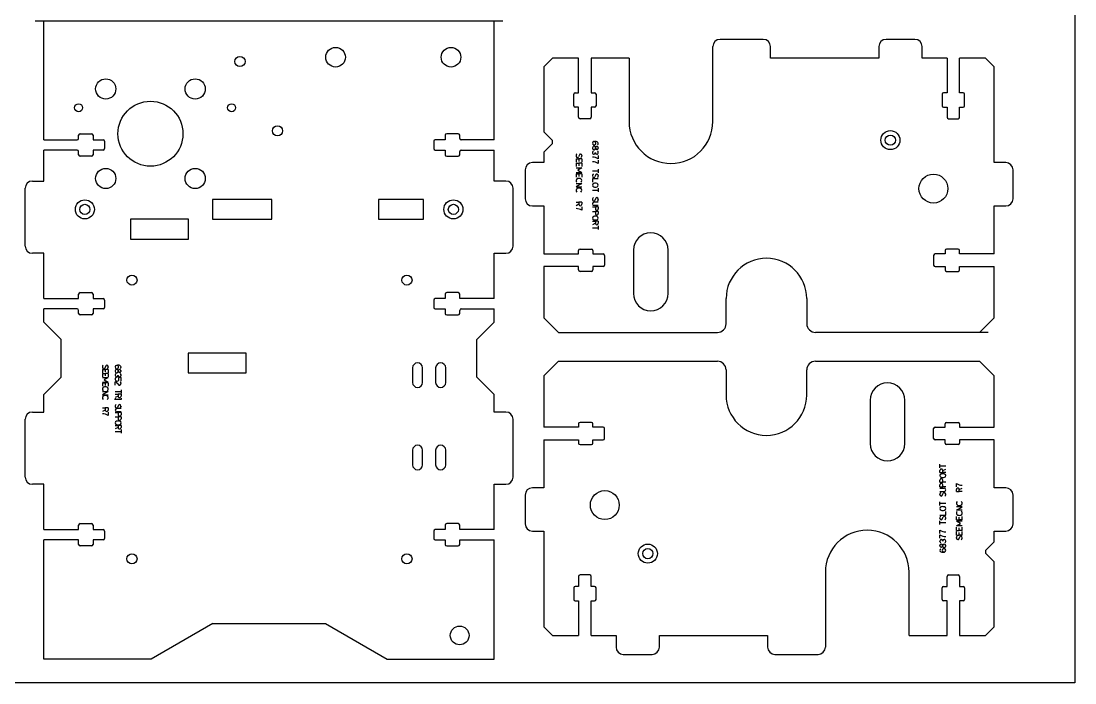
# Model space of a CAD drawing. Header units: inches. Extents: x -1316 to -504, y 751 to 1208.
# Drawn here: x -868.7 to -503.7, y 751.2 to 980.4 of the extents above; entities that cross this region are included whole.
import ezdxf

# ---------------------------------------------------------------- set-up
doc = ezdxf.new("R2010")
doc.units = ezdxf.units.IN
doc.header["$MEASUREMENT"] = 0
doc.linetypes.add('Continuous2', pattern=[0])
for name, color, linetype in [('68352 Tri Support', 1, 'Continuous'), ('68358 Electronics Mount', 1, 'Continuous'), ('68377 TSlot Support', 1, 'Continuous'), ('STOCK OUTLINE', 1, 'Continuous')]:
    doc.layers.add(name, color=color, linetype=linetype)

msp = doc.modelspace()

# ---------------------------------------------------------------- linework, layer by layer
at = {"color": 1, "linetype": 'Continuous2', "lineweight": -3, "true_color": 0xff0000}
for p, q in [((-624.48, 875.59), (-624.48, 884.29)), ((-596.54, 884.29), (-596.54, 875.59)), ((-624.49, 859.59), (-624.49, 850.89)), ((-596.55, 850.89), (-596.55, 859.59))]:
    msp.add_line(p, q, dxfattribs=at)
for centre, radius, start, end in [((-610.51, 884.29), 13.97, 0, 180), ((-627.48, 875.59), 3, 269.9278, 0), ((-593.54, 875.59), 3, 180, 270.0722), ((-627.49, 859.59), 3, 360, 90), ((-593.55, 859.59), 3, 90, 180), ((-610.52, 850.89), 13.97, 180, 360)]:
    msp.add_arc(centre, radius, start, end, dxfattribs=at)
at = {"layer": '68352 Tri Support', "color": 5, "linetype": 'Continuous2', "lineweight": -3, "true_color": 0x0000ff}
for p, q in [((-701.78, 980.41), (-863.78, 980.41)), ((-781.88, 918.64), (-802.38, 918.64)), ((-802.38, 918.64), (-802.38, 911.78)), ((-781.88, 911.78), (-781.88, 918.64)), ((-729.28, 918.64), (-744.88, 918.64)), ((-744.88, 918.64), (-744.88, 911.78)), ((-729.28, 911.78), (-729.28, 918.64)), ((-810.68, 911.76), (-830.78, 911.76)), ((-830.78, 911.76), (-830.78, 904.9)), ((-810.68, 904.9), (-810.68, 911.76)), ((-802.38, 911.78), (-781.88, 911.78)), ((-744.88, 911.78), (-729.28, 911.78)), ((-830.78, 904.9), (-810.68, 904.9)), ((-790.68, 865.41), (-810.78, 865.41)), ((-810.78, 865.41), (-810.78, 858.55)), ((-790.68, 858.55), (-790.68, 865.41)), ((-810.78, 858.55), (-790.68, 858.55))]:
    msp.add_line(p, q, dxfattribs=at)
at = {"layer": '68352 Tri Support', "color": 1, "linetype": 'Continuous2', "lineweight": -3, "true_color": 0xff0000}
for p, q in [((-860.78, 939.29), (-860.78, 980.41)), ((-704.78, 939.29), (-704.78, 980.41)), ((-860.78, 939.29), (-849.28, 939.29)), ((-848.78, 939.79), (-848.78, 940.87)), ((-848.28, 941.37), (-844.28, 941.37)), ((-843.78, 940.87), (-843.78, 939.29)), ((-843.78, 939.29), (-840.28, 939.29)), ((-839.78, 938.79), (-839.78, 936.24)), ((-725.78, 938.79), (-725.78, 936.24)), ((-721.78, 939.29), (-725.28, 939.29)), ((-721.78, 940.87), (-721.78, 939.29)), ((-717.28, 941.37), (-721.28, 941.37)), ((-716.78, 939.79), (-716.78, 940.87)), ((-704.78, 939.29), (-716.28, 939.29)), ((-860.78, 925.01), (-860.78, 935.74)), ((-849.28, 935.74), (-860.78, 935.74)), ((-848.78, 934.15), (-848.78, 935.24)), ((-843.78, 935.74), (-843.78, 934.15)), ((-840.28, 935.74), (-843.78, 935.74)), ((-725.28, 935.74), (-721.78, 935.74)), ((-721.78, 935.74), (-721.78, 934.15)), ((-716.78, 934.15), (-716.78, 935.24)), ((-716.28, 935.74), (-704.78, 935.74)), ((-704.78, 925.01), (-704.78, 935.74)), ((-844.28, 933.65), (-848.28, 933.65)), ((-721.28, 933.65), (-717.28, 933.65)), ((-864.78, 925.01), (-860.78, 925.01)), ((-700.78, 925.01), (-704.78, 925.01)), ((-867.28, 902.51), (-867.28, 922.51)), ((-698.28, 902.51), (-698.28, 922.51)), ((-860.78, 900.01), (-864.78, 900.01)), ((-860.78, 884.29), (-860.78, 900.01)), ((-704.78, 900.01), (-700.78, 900.01)), ((-704.78, 884.29), (-704.78, 900.01)), ((-860.78, 884.29), (-848.78, 884.29)), ((-848.78, 884.29), (-848.78, 885.87)), ((-848.28, 886.37), (-844.28, 886.37)), ((-843.78, 885.87), (-843.78, 884.29)), ((-843.78, 884.29), (-840.28, 884.29)), ((-839.78, 883.79), (-839.78, 881.24)), ((-725.78, 883.79), (-725.78, 881.24)), ((-721.78, 884.29), (-725.28, 884.29)), ((-721.78, 885.87), (-721.78, 884.29)), ((-717.28, 886.37), (-721.28, 886.37)), ((-716.78, 884.29), (-716.78, 885.87)), ((-704.78, 884.29), (-716.78, 884.29)), ((-860.78, 876.09), (-860.78, 880.74)), ((-849.28, 880.74), (-860.78, 880.74)), ((-848.78, 879.15), (-848.78, 880.24)), ((-843.78, 880.74), (-843.78, 879.15)), ((-840.28, 880.74), (-843.78, 880.74)), ((-725.28, 880.74), (-721.78, 880.74)), ((-721.78, 880.74), (-721.78, 879.15)), ((-716.78, 879.15), (-716.78, 880.24)), ((-716.28, 880.74), (-704.78, 880.74)), ((-704.78, 876.09), (-704.78, 880.74)), ((-854.78, 870.09), (-860.78, 876.09)), ((-844.28, 878.65), (-848.28, 878.65)), ((-721.28, 878.65), (-717.28, 878.65)), ((-710.78, 870.09), (-704.78, 876.09)), ((-854.78, 857.09), (-854.78, 870.09)), ((-710.78, 857.09), (-710.78, 870.09)), ((-860.78, 851.09), (-854.78, 857.09)), ((-704.78, 851.09), (-710.78, 857.09)), ((-860.78, 845.01), (-860.78, 851.09)), ((-704.78, 845.01), (-704.78, 851.09)), ((-864.78, 845.01), (-860.78, 845.01)), ((-700.78, 845.01), (-704.78, 845.01)), ((-867.28, 822.51), (-867.28, 842.51)), ((-698.28, 822.51), (-698.28, 842.51)), ((-860.78, 820.01), (-864.78, 820.01)), ((-860.78, 804.29), (-860.78, 820.01)), ((-704.78, 820.01), (-700.78, 820.01)), ((-704.78, 804.29), (-704.78, 820.01)), ((-860.78, 804.29), (-848.78, 804.29)), ((-848.78, 804.29), (-848.78, 805.87)), ((-848.28, 806.37), (-844.28, 806.37)), ((-843.78, 805.87), (-843.78, 804.29)), ((-843.78, 804.29), (-840.28, 804.29)), ((-839.78, 803.79), (-839.78, 801.24)), ((-725.78, 803.79), (-725.78, 801.24)), ((-721.78, 804.29), (-725.28, 804.29)), ((-721.78, 805.87), (-721.78, 804.29)), ((-717.28, 806.37), (-721.28, 806.37)), ((-716.78, 804.29), (-716.78, 805.87)), ((-704.78, 804.29), (-716.78, 804.29)), ((-860.78, 759.41), (-860.78, 800.74)), ((-848.78, 800.74), (-860.78, 800.74)), ((-848.78, 799.15), (-848.78, 800.74)), ((-843.78, 800.74), (-843.78, 799.15)), ((-840.28, 800.74), (-843.78, 800.74)), ((-725.28, 800.74), (-721.78, 800.74)), ((-721.78, 800.74), (-721.78, 799.15)), ((-716.78, 799.15), (-716.78, 800.74)), ((-716.78, 800.74), (-704.78, 800.74)), ((-704.78, 759.41), (-704.78, 800.74)), ((-844.28, 798.65), (-848.28, 798.65)), ((-721.28, 798.65), (-717.28, 798.65)), ((-802.27, 771.81), (-823.68, 759.41)), ((-802.27, 771.81), (-763.29, 771.81)), ((-763.29, 771.81), (-741.88, 759.41)), ((-823.68, 759.41), (-860.78, 759.41)), ((-741.88, 759.41), (-704.78, 759.41))]:
    msp.add_line(p, q, dxfattribs=at)
at = {"layer": '68352 Tri Support', "color": 3, "linetype": 'Continuous2', "lineweight": -3, "true_color": 0x00ff00}
for p, q in [((-840.52, 860.76), (-840.53, 860.56)), ((-840.52, 859.81), (-840.52, 858.64)), ((-840.52, 859.81), (-839.52, 859.81)), ((-840.52, 858.42), (-840.52, 857.25)), ((-840.52, 858.42), (-839.52, 858.42)), ((-839.35, 861.02), (-839.69, 860.24)), ((-839.52, 859.81), (-839.52, 858.9)), ((-838.52, 859.81), (-839.52, 859.81)), ((-839.52, 858.42), (-839.52, 857.51)), ((-838.52, 858.42), (-839.52, 858.42)), ((-838.52, 860.7), (-838.52, 860.54)), ((-838.52, 859.81), (-838.52, 858.64)), ((-838.52, 858.42), (-838.52, 857.25)), ((-836.09, 859.26), (-836.09, 859.13)), ((-836.09, 857.88), (-836.09, 857.75)), ((-835.02, 859.26), (-835.02, 859.13)), ((-834.09, 859.26), (-834.09, 859.13)), ((-834.09, 857.85), (-834.09, 857.78)), ((-840.52, 857.04), (-838.52, 857.04)), ((-840.52, 855.35), (-838.52, 855.35)), ((-840.52, 855.14), (-840.52, 853.96)), ((-840.52, 855.14), (-839.52, 855.14)), ((-838.52, 857.04), (-839.94, 856.19)), ((-839.94, 856.19), (-838.52, 855.35)), ((-839.52, 855.14), (-839.52, 854.22)), ((-838.52, 855.14), (-839.52, 855.14)), ((-838.52, 855.14), (-838.52, 853.96)), ((-836.1, 856.43), (-836.1, 856.34)), ((-836.09, 854.3), (-836.09, 855.5)), ((-835.09, 857.63), (-835.09, 857.77)), ((-834.09, 856.96), (-834.98, 856.96)), ((-834.09, 855.75), (-834.09, 856.96)), ((-834.09, 854.96), (-834.09, 854.91)), ((-840.52, 852.17), (-838.52, 852.17)), ((-838.52, 852.17), (-840.52, 850.95)), ((-840.52, 850.95), (-838.52, 850.95)), ((-836.09, 852.09), (-834.09, 852.09)), ((-836.09, 851.23), (-835.09, 851.23)), ((-835.09, 851.23), (-835.09, 850.51)), ((-834.09, 851.23), (-835.09, 851.23)), ((-834.09, 852.73), (-834.09, 852.09)), ((-834.09, 852.09), (-834.09, 851.45)), ((-834.09, 851.23), (-834.09, 850.51)), ((-836.09, 847.16), (-836.1, 846.95)), ((-835.09, 850.51), (-836.09, 850.01)), ((-836.09, 849.79), (-836.09, 849.51)), ((-836.09, 849.51), (-834.09, 849.51)), ((-836.09, 849.22), (-836.09, 849.51)), ((-834.92, 847.42), (-835.26, 846.63)), ((-834.09, 849.79), (-834.09, 849.51)), ((-834.09, 849.22), (-834.09, 849.51)), ((-834.09, 847.1), (-834.09, 846.93)), ((-840.52, 846.44), (-839.52, 846.44)), ((-839.52, 845.71), (-840.52, 845.21)), ((-839.52, 846.44), (-839.52, 845.71)), ((-838.52, 846.44), (-839.52, 846.44)), ((-838.52, 846.44), (-838.52, 845.71)), ((-838.52, 845), (-838.52, 843.8)), ((-836.09, 844.82), (-835.09, 844.82)), ((-836.09, 843.38), (-835.09, 843.38)), ((-834.09, 846.21), (-835.52, 846.21)), ((-834.09, 845.04), (-835.52, 845.04)), ((-835.09, 844.82), (-835.09, 844.1)), ((-834.09, 844.82), (-835.09, 844.82)), ((-835.09, 843.38), (-835.09, 842.66)), ((-834.09, 843.38), (-835.09, 843.38)), ((-834.09, 844.82), (-834.09, 844.1)), ((-834.09, 843.38), (-834.09, 842.66)), ((-836.09, 840.39), (-835.09, 840.39)), ((-835.09, 839.67), (-836.09, 839.17)), ((-835.09, 840.39), (-835.09, 839.67)), ((-834.09, 840.39), (-835.09, 840.39)), ((-834.09, 840.39), (-834.09, 839.67)), ((-836.09, 838.31), (-834.09, 838.31)), ((-834.09, 838.95), (-834.09, 838.31)), ((-834.09, 838.31), (-834.09, 837.67))]:
    msp.add_line(p, q, dxfattribs=at)
at = {"layer": '68352 Tri Support', "color": 5, "linetype": 'Continuous2', "lineweight": -3, "true_color": 0x0000ff}
for centre, radius in [((-759.78, 967.91), 3.4), ((-719.78, 967.91), 3.4), ((-792.88, 966.41), 1.78), ((-839.38, 956.91), 3.5), ((-808.38, 956.91), 3.5), ((-848.78, 950.41), 1.38), ((-823.88, 941.41), 11.25), ((-795.78, 950.41), 1.38), ((-779.88, 942.41), 1.78), ((-839.38, 925.91), 3.5), ((-808.38, 925.91), 3.5), ((-846.6, 915.21), 1.75), ((-718.96, 915.21), 1.75), ((-716.78, 767.66), 3.25)]:
    msp.add_circle(centre, radius, dxfattribs=at)
at = {"layer": '68352 Tri Support', "color": 3, "linetype": 'Continuous2', "lineweight": -3, "true_color": 0x00ff00}
for centre in [(-846.6, 915.21), (-718.96, 915.21)]:
    msp.add_circle(centre, 3.3, dxfattribs=at)
at = {"layer": '68352 Tri Support', "color": 1, "linetype": 'Continuous2', "lineweight": -3, "true_color": 0xff0000}
for centre, radius, start, end in [((-849.28, 939.79), 0.5, 270, 360), ((-848.28, 940.87), 0.5, 90, 180), ((-844.28, 940.87), 0.5, 360, 90), ((-840.28, 938.79), 0.5, 360, 90), ((-725.28, 938.79), 0.5, 90, 180), ((-721.28, 940.87), 0.5, 90, 180), ((-717.28, 940.87), 0.5, 0, 90), ((-716.28, 939.79), 0.5, 180, 270), ((-849.28, 935.24), 0.5, 0, 90), ((-840.28, 936.24), 0.5, 270, 360), ((-725.28, 936.24), 0.5, 180, 270), ((-716.28, 935.24), 0.5, 90, 180), ((-848.28, 934.15), 0.5, 180, 270), ((-844.28, 934.15), 0.5, 270, 0), ((-721.28, 934.15), 0.5, 180, 270), ((-717.28, 934.15), 0.5, 270, 360), ((-864.78, 922.51), 2.5, 90, 180), ((-700.78, 922.51), 2.5, 0, 90), ((-864.78, 902.51), 2.5, 180, 270), ((-700.78, 902.51), 2.5, 270, 0), ((-848.28, 885.87), 0.5, 90, 180), ((-844.28, 885.87), 0.5, 360, 90), ((-840.28, 883.79), 0.5, 360, 90), ((-725.28, 883.79), 0.5, 90, 180), ((-721.28, 885.87), 0.5, 90, 180), ((-717.28, 885.87), 0.5, 360, 90), ((-849.28, 880.24), 0.5, 0, 90), ((-840.28, 881.24), 0.5, 270, 0), ((-725.28, 881.24), 0.5, 180, 270), ((-716.28, 880.24), 0.5, 90, 180), ((-848.28, 879.15), 0.5, 180, 270), ((-844.28, 879.15), 0.5, 270, 0), ((-721.28, 879.15), 0.5, 180, 270), ((-717.28, 879.15), 0.5, 270, 0), ((-864.78, 842.51), 2.5, 90, 180), ((-700.78, 842.51), 2.5, 360, 90), ((-864.78, 822.51), 2.5, 180, 270), ((-700.78, 822.51), 2.5, 270, 0), ((-848.28, 805.87), 0.5, 90, 180), ((-844.28, 805.87), 0.5, 360, 90), ((-840.28, 803.79), 0.5, 360, 90), ((-725.28, 803.79), 0.5, 90, 180), ((-721.28, 805.87), 0.5, 90, 180), ((-717.28, 805.87), 0.5, 0, 90), ((-840.28, 801.24), 0.5, 270, 0), ((-725.28, 801.24), 0.5, 180, 270), ((-848.28, 799.15), 0.5, 180, 270), ((-844.28, 799.15), 0.5, 270, 0), ((-721.28, 799.15), 0.5, 180, 270), ((-717.28, 799.15), 0.5, 270, 0)]:
    msp.add_arc(centre, radius, start, end, dxfattribs=at)
at = {"layer": '68352 Tri Support', "color": 3, "linetype": 'Continuous2', "lineweight": -3, "true_color": 0x00ff00}
for centre, radius, start, end in [((-840, 860.55), 0.526, 179.4411, 267.3507), ((-839.95, 860.76), 0.577, 120.522, 179.4411), ((-840.06, 860.46), 0.43, 275.1822, 329.3448), ((-838.98, 860.8), 0.43, 95.1823, 149.3448), ((-839.05, 860.71), 0.526, 359.2985, 87.3507), ((-839.1, 860.54), 0.577, 300.522, 359.2985), ((-835.5, 860.6), 0.595, 103.902, 252.098), ((-835.56, 859.26), 0.536, 124.6857, 180), ((-835.56, 859.13), 0.536, 180, 270), ((-835.52, 857.88), 0.577, 120.2932, 180.0001), ((-835.56, 859.26), 0.536, 0, 124.6857), ((-835.5, 860.6), 0.594, 252.2661, 103.7339), ((-835.13, 859.47), 1.78, 69.2941, 106.7059), ((-835.56, 859.13), 0.536, 270, 0), ((-834.56, 859.26), 0.464, 27.5491, 180), ((-834.56, 859.13), 0.464, 180, 270), ((-834.56, 859.13), 0.464, 270, 360), ((-834.68, 860.57), 0.595, 299.3075, 72.098), ((-834.67, 857.85), 0.577, 359.9999, 59.7068), ((-834.56, 859.26), 0.464, 0, 27.5491), ((-835.46, 856.43), 0.636, 138.8141, 180.016), ((-835.47, 856.34), 0.628, 180.016, 240.2552), ((-835.46, 857.75), 0.631, 180.0001, 221.1859), ((-836.23, 854.54), 0.965, 28.7445, 82.045), ((-835.59, 857.63), 0.457, 221.1859, 270), ((-835.46, 856.43), 0.636, 123.4333, 138.8141), ((-835.46, 856.36), 0.652, 240.2551, 303.6901), ((-835.59, 857.68), 0.504, 270, 354.185), ((-831.4, 857.58), 4.75, 212.8689, 220.6146), ((-834.59, 857.71), 0.504, 189.0881, 270), ((-835.43, 856.32), 0.606, 303.6901, 333.4349), ((-834.61, 854.91), 0.571, 227.7751, 267.4242), ((-835.73, 856.43), 0.923, 357.8471, 35.5576), ((-835.56, 856.39), 0.756, 333.4349, 0), ((-834.66, 854.91), 0.571, 272.576, 360), ((-834.59, 857.66), 0.457, 270, 318.8141), ((-834.66, 854.96), 0.571, 0, 60), ((-834.72, 857.78), 0.631, 318.8141, 359.9999), ((-839.79, 852.98), 0.735, 114.3868, 234.32), ((-839.79, 849.97), 0.735, 114.3868, 234.32), ((-839.52, 851.97), 1.78, 71.2941, 108.7059), ((-839.52, 848.95), 1.78, 71.2941, 108.7059), ((-839.26, 852.98), 0.735, 305.68, 65.6132), ((-839.26, 849.97), 0.735, 305.68, 65.6132), ((-835.57, 846.95), 0.526, 179.4411, 267.3507), ((-835.52, 847.15), 0.577, 120.522, 179.4411), ((-834.59, 850.51), 0.5, 179.9912, 360), ((-834.55, 847.2), 0.43, 95.1823, 149.3448), ((-834.62, 847.1), 0.526, 359.2985, 87.3507), ((-834.67, 846.94), 0.577, 300.522, 359.2985), ((-840.52, 840.77), 3.63, 56.6069, 89.9947), ((-839.02, 845.71), 0.5, 179.9912, 360), ((-835.52, 845.62), 0.586, 90, 270), ((-835.63, 846.85), 0.43, 275.1822, 329.3448), ((-834.59, 844.1), 0.5, 179.9912, 360), ((-835.5, 841.27), 0.595, 105.902, 254.098), ((-835.09, 840.16), 1.78, 71.2941, 108.7059), ((-835.09, 842.39), 1.78, 251.2941, 288.7059), ((-834.59, 842.66), 0.5, 179.9912, 360), ((-834.59, 839.67), 0.5, 179.9912, 360), ((-834.68, 841.27), 0.595, 285.902, 74.098)]:
    msp.add_arc(centre, radius, start, end, dxfattribs=at)
at = {"layer": '68358 Electronics Mount', "color": 5, "linetype": 'Continuous2', "lineweight": -3, "true_color": 0x0000ff}
for p, q in [((-733.11, 860.29), (-733.11, 855.29)), ((-729.61, 855.29), (-729.61, 860.29)), ((-725.11, 860.29), (-725.11, 855.29)), ((-721.61, 855.29), (-721.61, 860.29)), ((-733.11, 831.78), (-733.11, 826.78)), ((-729.61, 826.78), (-729.61, 831.78)), ((-725.11, 831.78), (-725.11, 826.78)), ((-721.61, 826.78), (-721.61, 831.78))]:
    msp.add_line(p, q, dxfattribs=at)
for centre in [(-830.29, 890.73), (-735.04, 890.73), (-830.29, 794.21), (-735.04, 794.21)]:
    msp.add_circle(centre, 1.75, dxfattribs=at)
for centre, start, end in [((-731.36, 860.29), 0, 180), ((-723.36, 860.29), 0, 180), ((-731.36, 855.29), 180, 360), ((-723.36, 855.29), 180, 360), ((-731.36, 831.78), 0, 180), ((-723.36, 831.78), 0, 180), ((-731.36, 826.78), 180, 360), ((-723.36, 826.78), 180, 360)]:
    msp.add_arc(centre, 1.75, start, end, dxfattribs=at)
at = {"layer": '68377 TSlot Support', "color": 1, "linetype": 'Continuous2', "lineweight": -3, "true_color": 0xff0000}
for p, q in [((-629.1, 945.59), (-629.1, 971.59)), ((-611.6, 974.09), (-626.6, 974.09)), ((-609.1, 967.59), (-609.1, 971.59)), ((-571.6, 971.59), (-571.6, 967.59)), ((-559.1, 974.09), (-569.1, 974.09)), ((-556.6, 967.59), (-556.6, 971.59)), ((-684.6, 967.59), (-687.6, 964.59)), ((-675.6, 967.59), (-684.6, 967.59)), ((-675.6, 955.59), (-675.6, 967.59)), ((-671.24, 967.59), (-671.24, 955.59)), ((-658.1, 967.59), (-671.24, 967.59)), ((-658.1, 967.59), (-658.1, 945.59)), ((-571.6, 967.59), (-609.1, 967.59)), ((-547.95, 967.59), (-556.6, 967.59)), ((-547.95, 967.59), (-547.95, 955.59)), ((-543.6, 955.59), (-543.6, 967.59)), ((-534.6, 967.59), (-543.6, 967.59)), ((-531.6, 964.59), (-534.6, 967.59)), ((-687.6, 964.59), (-687.6, 942.07)), ((-531.6, 931.39), (-531.6, 964.59)), ((-677.28, 951.09), (-677.28, 955.09)), ((-676.78, 955.59), (-675.6, 955.59)), ((-671.24, 955.59), (-670.06, 955.59)), ((-669.56, 955.09), (-669.56, 951.09)), ((-549.64, 955.09), (-549.64, 951.09)), ((-547.95, 955.59), (-549.14, 955.59)), ((-542.42, 955.59), (-543.6, 955.59)), ((-541.92, 951.09), (-541.92, 955.09)), ((-675.6, 950.59), (-676.78, 950.59)), ((-675.6, 947.09), (-675.6, 950.59)), ((-671.24, 950.59), (-671.24, 947.09)), ((-670.06, 950.59), (-671.24, 950.59)), ((-549.14, 950.59), (-547.95, 950.59)), ((-547.95, 950.59), (-547.95, 947.09)), ((-543.6, 947.09), (-543.6, 950.59)), ((-543.6, 950.59), (-542.42, 950.59)), ((-671.74, 946.59), (-675.1, 946.59)), ((-547.45, 946.59), (-544.1, 946.59)), ((-684.6, 939.07), (-687.6, 942.07)), ((-684.6, 938.07), (-684.6, 939.07)), ((-687.6, 935.07), (-684.6, 938.07)), ((-687.6, 935.07), (-687.6, 931.39)), ((-687.6, 931.39), (-691.6, 931.39)), ((-527.6, 931.39), (-531.6, 931.39)), ((-694.1, 928.89), (-694.1, 918.89)), ((-525.1, 918.89), (-525.1, 928.89)), ((-691.6, 916.39), (-687.6, 916.39)), ((-687.6, 916.39), (-687.6, 899.77)), ((-531.6, 899.77), (-531.6, 916.39)), ((-531.6, 916.39), (-527.6, 916.39)), ((-687.6, 899.77), (-675.6, 899.77)), ((-675.6, 899.77), (-675.6, 900.95)), ((-675.1, 901.45), (-671.1, 901.45)), ((-670.6, 900.95), (-670.6, 899.77)), ((-670.6, 899.77), (-667.1, 899.77)), ((-666.6, 899.27), (-666.6, 895.91)), ((-552.6, 899.27), (-552.6, 895.91)), ((-548.6, 899.77), (-552.1, 899.77)), ((-548.6, 900.95), (-548.6, 899.77)), ((-544.1, 901.45), (-548.1, 901.45)), ((-543.6, 899.77), (-543.6, 900.95)), ((-531.6, 899.77), (-543.6, 899.77)), ((-687.6, 895.41), (-687.6, 877.67)), ((-675.6, 895.41), (-687.6, 895.41)), ((-675.6, 894.23), (-675.6, 895.41)), ((-670.6, 895.41), (-670.6, 894.23)), ((-667.1, 895.41), (-670.6, 895.41)), ((-552.1, 895.41), (-548.6, 895.41)), ((-548.6, 895.41), (-548.6, 894.23)), ((-543.6, 894.23), (-543.6, 895.41)), ((-543.6, 895.41), (-531.6, 895.41)), ((-531.6, 877.67), (-531.6, 895.41)), ((-671.1, 893.73), (-675.1, 893.73)), ((-548.1, 893.73), (-544.1, 893.73)), ((-687.6, 877.67), (-682.52, 872.59)), ((-536.68, 872.59), (-531.6, 877.67)), ((-682.52, 872.59), (-627.49, 872.59)), ((-533.67, 872.59), (-593.54, 872.59)), ((-682.52, 862.59), (-687.6, 857.51)), ((-682.52, 862.59), (-627.49, 862.59)), ((-593.55, 862.59), (-536.68, 862.59)), ((-531.6, 857.51), (-536.68, 862.59)), ((-687.6, 857.51), (-687.6, 839.77)), ((-531.6, 839.77), (-531.6, 857.51)), ((-675.6, 839.77), (-687.6, 839.77)), ((-675.6, 840.95), (-675.6, 839.77)), ((-671.1, 841.45), (-675.1, 841.45)), ((-670.6, 839.77), (-670.6, 840.95)), ((-667.1, 839.77), (-670.6, 839.77)), ((-552.1, 839.77), (-548.6, 839.77)), ((-548.6, 839.77), (-548.6, 840.95)), ((-548.1, 841.45), (-544.1, 841.45)), ((-543.6, 840.95), (-543.6, 839.77)), ((-543.6, 839.77), (-531.6, 839.77)), ((-666.6, 835.91), (-666.6, 839.27)), ((-552.6, 835.91), (-552.6, 839.27)), ((-687.6, 835.41), (-687.6, 818.79)), ((-687.6, 835.41), (-675.6, 835.41)), ((-675.6, 835.41), (-675.6, 834.23)), ((-675.1, 833.73), (-671.1, 833.73)), ((-670.6, 834.23), (-670.6, 835.41)), ((-670.6, 835.41), (-667.1, 835.41)), ((-548.6, 835.41), (-552.1, 835.41)), ((-548.6, 834.23), (-548.6, 835.41)), ((-544.1, 833.73), (-548.1, 833.73)), ((-543.6, 835.41), (-543.6, 834.23)), ((-531.6, 835.41), (-543.6, 835.41)), ((-531.6, 818.79), (-531.6, 835.41)), ((-687.6, 818.79), (-691.6, 818.79)), ((-527.6, 818.79), (-531.6, 818.79)), ((-694.1, 816.29), (-694.1, 806.29)), ((-525.1, 806.29), (-525.1, 816.29)), ((-691.6, 803.79), (-687.6, 803.79)), ((-687.6, 803.79), (-687.6, 770.59)), ((-531.6, 800.12), (-531.6, 803.79)), ((-531.6, 803.79), (-527.6, 803.79)), ((-531.6, 800.12), (-534.6, 797.12)), ((-534.6, 797.12), (-534.6, 796.12)), ((-534.6, 796.12), (-531.6, 793.12)), ((-531.6, 770.59), (-531.6, 793.12)), ((-671.74, 788.59), (-675.1, 788.59)), ((-590.1, 789.59), (-590.1, 763.59)), ((-561.1, 767.59), (-561.1, 789.59)), ((-547.45, 788.59), (-544.1, 788.59)), ((-675.6, 788.09), (-675.6, 784.59)), ((-671.24, 784.59), (-671.24, 788.09)), ((-547.95, 784.59), (-547.95, 788.09)), ((-543.6, 788.09), (-543.6, 784.59)), ((-677.28, 784.09), (-677.28, 780.09)), ((-675.6, 784.59), (-676.78, 784.59)), ((-670.06, 784.59), (-671.24, 784.59)), ((-669.56, 780.09), (-669.56, 784.09)), ((-549.64, 780.09), (-549.64, 784.09)), ((-549.14, 784.59), (-547.95, 784.59)), ((-543.6, 784.59), (-542.42, 784.59)), ((-541.92, 784.09), (-541.92, 780.09)), ((-676.78, 779.59), (-675.6, 779.59)), ((-675.6, 779.59), (-675.6, 767.59)), ((-671.24, 767.59), (-671.24, 779.59)), ((-671.24, 779.59), (-670.06, 779.59)), ((-547.95, 779.59), (-549.14, 779.59)), ((-547.95, 767.59), (-547.95, 779.59)), ((-543.6, 779.59), (-543.6, 767.59)), ((-542.42, 779.59), (-543.6, 779.59)), ((-687.6, 770.59), (-684.6, 767.59)), ((-534.6, 767.59), (-531.6, 770.59)), ((-684.6, 767.59), (-675.6, 767.59)), ((-671.24, 767.59), (-662.6, 767.59)), ((-662.6, 767.59), (-662.6, 763.59)), ((-647.6, 767.59), (-610.1, 767.59)), ((-647.6, 763.59), (-647.6, 767.59)), ((-610.1, 767.59), (-610.1, 763.59)), ((-561.1, 767.59), (-547.95, 767.59)), ((-543.6, 767.59), (-534.6, 767.59)), ((-660.1, 761.09), (-650.1, 761.09)), ((-607.6, 761.09), (-592.6, 761.09))]:
    msp.add_line(p, q, dxfattribs=at)
at = {"layer": '68377 TSlot Support', "color": 3, "linetype": 'Continuous2', "lineweight": -3, "true_color": 0x00ff00}
for p, q in [((-670.76, 936.55), (-670.76, 936.42)), ((-670.76, 934.98), (-670.76, 934.85)), ((-669.76, 934.73), (-669.76, 934.88)), ((-669.69, 936.55), (-669.69, 936.42)), ((-668.76, 936.55), (-668.76, 936.42)), ((-668.76, 934.95), (-668.76, 934.88)), ((-676.47, 933.88), (-676.47, 933.68)), ((-676.47, 932.75), (-676.47, 931.58)), ((-676.47, 932.75), (-675.47, 932.75)), ((-676.47, 931.18), (-676.47, 930)), ((-676.47, 931.18), (-675.47, 931.18)), ((-675.3, 934.15), (-675.64, 933.36)), ((-675.47, 932.75), (-675.47, 931.83)), ((-674.47, 932.75), (-675.47, 932.75)), ((-675.47, 931.18), (-675.47, 930.26)), ((-674.47, 931.18), (-675.47, 931.18)), ((-674.47, 933.82), (-674.47, 933.66)), ((-674.47, 932.75), (-674.47, 931.58)), ((-674.47, 931.18), (-674.47, 930)), ((-668.76, 933.88), (-668.76, 932.68)), ((-668.76, 932.28), (-668.76, 931.08)), ((-676.47, 929.6), (-674.47, 929.6)), ((-676.47, 927.92), (-674.47, 927.92)), ((-676.47, 927.52), (-676.47, 926.35)), ((-676.47, 927.52), (-675.47, 927.52)), ((-674.47, 929.6), (-675.89, 928.76)), ((-675.89, 928.76), (-674.47, 927.92)), ((-675.47, 927.52), (-675.47, 926.6)), ((-674.47, 927.52), (-675.47, 927.52)), ((-674.47, 927.52), (-674.47, 926.35)), ((-670.76, 928.5), (-668.76, 928.5)), ((-669.59, 927.23), (-669.93, 926.44)), ((-668.76, 929.14), (-668.76, 928.5)), ((-668.76, 928.5), (-668.76, 927.86)), ((-676.47, 924.18), (-674.47, 924.18)), ((-674.47, 924.18), (-676.47, 922.96)), ((-670.76, 926.97), (-670.76, 926.77)), ((-668.76, 925.83), (-670.76, 925.83)), ((-670.76, 925.83), (-670.76, 924.66)), ((-668.76, 926.91), (-668.76, 926.74)), ((-676.47, 922.96), (-674.47, 922.96)), ((-670.76, 921.89), (-668.76, 921.89)), ((-668.76, 922.53), (-668.76, 921.89)), ((-668.76, 921.89), (-668.76, 921.25)), ((-676.47, 917.71), (-675.47, 917.71)), ((-675.47, 916.99), (-676.47, 916.49)), ((-675.47, 917.71), (-675.47, 916.99)), ((-674.47, 917.71), (-675.47, 917.71)), ((-674.47, 917.71), (-674.47, 916.99)), ((-670.76, 918.82), (-670.76, 918.61)), ((-668.76, 917.68), (-670.19, 917.68)), ((-668.76, 916.51), (-670.19, 916.51)), ((-669.59, 919.08), (-669.93, 918.29)), ((-668.76, 918.75), (-668.76, 918.59)), ((-674.47, 916.09), (-674.47, 914.89)), ((-670.76, 916.11), (-669.76, 916.11)), ((-670.76, 914.48), (-669.76, 914.48)), ((-669.76, 916.11), (-669.76, 915.38)), ((-668.76, 916.11), (-669.76, 916.11)), ((-669.76, 914.48), (-669.76, 913.76)), ((-668.76, 914.48), (-669.76, 914.48)), ((-668.76, 916.11), (-668.76, 915.38)), ((-668.76, 914.48), (-668.76, 913.76)), ((-670.76, 911.13), (-669.76, 911.13)), ((-669.76, 910.4), (-670.76, 909.9)), ((-669.76, 911.13), (-669.76, 910.4)), ((-668.76, 911.13), (-669.76, 911.13)), ((-668.76, 911.13), (-668.76, 910.4)), ((-668.76, 909.5), (-668.76, 908.86)), ((-670.76, 908.86), (-668.76, 908.86)), ((-668.76, 908.86), (-668.76, 908.22)), ((-550.43, 826.33), (-550.43, 826.96)), ((-550.43, 825.69), (-550.43, 826.33)), ((-548.43, 826.33), (-550.43, 826.33)), ((-549.43, 824.79), (-548.43, 825.29)), ((-550.43, 824.06), (-550.43, 824.79)), ((-550.43, 824.06), (-549.43, 824.06)), ((-550.43, 820.7), (-550.43, 821.43)), ((-549.43, 824.06), (-549.43, 824.79)), ((-548.43, 824.06), (-549.43, 824.06)), ((-549.43, 820.7), (-549.43, 821.43)), ((-550.43, 820.7), (-549.43, 820.7)), ((-550.43, 819.08), (-550.43, 819.8)), ((-550.43, 819.08), (-549.43, 819.08)), ((-550.43, 818.68), (-549, 818.68)), ((-548.43, 820.7), (-549.43, 820.7)), ((-549.43, 819.08), (-549.43, 819.8)), ((-548.43, 819.08), (-549.43, 819.08)), ((-544.72, 819.1), (-544.72, 820.3)), ((-544.72, 817.48), (-544.72, 818.2)), ((-543.72, 818.2), (-542.72, 818.7)), ((-543.72, 817.48), (-543.72, 818.2)), ((-550.43, 817.51), (-549, 817.51)), ((-550.43, 816.43), (-550.43, 816.59)), ((-549.6, 816.11), (-549.26, 816.9)), ((-548.43, 816.37), (-548.43, 816.57)), ((-544.72, 817.48), (-543.72, 817.48)), ((-542.72, 817.48), (-543.72, 817.48)), ((-550.43, 813.3), (-550.43, 813.94)), ((-550.43, 812.66), (-550.43, 813.3)), ((-548.43, 813.3), (-550.43, 813.3)), ((-548.43, 809.35), (-548.43, 810.53)), ((-542.72, 812.23), (-544.72, 812.23)), ((-544.72, 811), (-542.72, 812.23)), ((-542.72, 811), (-544.72, 811)), ((-550.43, 809.35), (-548.43, 809.35)), ((-550.43, 808.28), (-550.43, 808.44)), ((-550.43, 806.69), (-550.43, 807.33)), ((-549.6, 807.96), (-549.26, 808.74)), ((-548.43, 808.22), (-548.43, 808.42)), ((-544.72, 807.67), (-544.72, 808.84)), ((-544.72, 807.67), (-543.72, 807.67)), ((-542.72, 807.27), (-544.72, 807.27)), ((-543.31, 806.43), (-544.72, 807.27)), ((-543.72, 807.67), (-543.72, 808.58)), ((-542.72, 807.67), (-543.72, 807.67)), ((-542.72, 807.67), (-542.72, 808.84)), ((-550.43, 806.05), (-550.43, 806.69)), ((-548.43, 806.69), (-550.43, 806.69)), ((-550.43, 802.91), (-550.43, 804.11)), ((-544.72, 805.58), (-543.31, 806.43)), ((-542.72, 805.58), (-544.72, 805.58)), ((-544.72, 804.01), (-544.72, 805.18)), ((-544.72, 804.01), (-543.72, 804.01)), ((-544.72, 802.44), (-544.72, 803.61)), ((-543.72, 804.01), (-543.72, 804.93)), ((-542.72, 804.01), (-543.72, 804.01)), ((-543.72, 802.44), (-543.72, 803.35)), ((-542.72, 804.01), (-542.72, 805.18)), ((-542.72, 802.44), (-542.72, 803.61)), ((-550.43, 801.31), (-550.43, 802.51)), ((-550.43, 800.23), (-550.43, 800.31)), ((-549.43, 800.45), (-549.43, 800.31)), ((-548.43, 800.2), (-548.43, 800.33)), ((-544.72, 802.44), (-543.72, 802.44)), ((-544.72, 801.36), (-544.72, 801.53)), ((-543.89, 801.04), (-543.55, 801.83)), ((-542.72, 802.44), (-543.72, 802.44)), ((-542.72, 801.3), (-542.72, 801.51)), ((-550.43, 798.64), (-550.43, 798.77)), ((-549.5, 798.64), (-549.5, 798.77)), ((-548.43, 798.64), (-548.43, 798.77))]:
    msp.add_line(p, q, dxfattribs=at)
at = {"layer": '68377 TSlot Support', "color": 5, "linetype": 'Continuous2', "lineweight": -3, "true_color": 0x0000ff}
for p, q in [((-656.6, 901.09), (-656.6, 886.09)), ((-644.6, 886.09), (-644.6, 901.09)), ((-574.6, 849.09), (-574.6, 834.09)), ((-562.6, 834.09), (-562.6, 849.09))]:
    msp.add_line(p, q, dxfattribs=at)
at = {"layer": '68377 TSlot Support', "color": 3, "linetype": 'Continuous2', "lineweight": -3, "true_color": 0x00ff00}
for centre in [(-567.6, 939.19), (-651.6, 795.99)]:
    msp.add_circle(centre, 3.3, dxfattribs=at)
at = {"layer": '68377 TSlot Support', "color": 5, "linetype": 'Continuous2', "lineweight": -3, "true_color": 0x0000ff}
for centre, radius in [((-567.6, 939.19), 1.77), ((-552.68, 922.39), 5), ((-666.51, 812.8), 5), ((-651.6, 795.99), 1.77)]:
    msp.add_circle(centre, radius, dxfattribs=at)
at = {"layer": '68377 TSlot Support', "color": 1, "linetype": 'Continuous2', "lineweight": -3, "true_color": 0xff0000}
for centre, radius, start, end in [((-626.6, 971.59), 2.5, 90, 180), ((-611.6, 971.59), 2.5, 0, 90), ((-569.1, 971.59), 2.5, 90, 180), ((-559.1, 971.59), 2.5, 0, 90), ((-676.78, 955.09), 0.5, 90, 180), ((-670.06, 955.09), 0.5, 0, 90), ((-549.14, 955.09), 0.5, 90, 180), ((-542.42, 955.09), 0.5, 360, 90), ((-676.78, 951.09), 0.5, 180, 270), ((-670.06, 951.09), 0.5, 270, 360), ((-549.14, 951.09), 0.5, 180, 270), ((-542.42, 951.09), 0.5, 270, 0), ((-675.1, 947.09), 0.5, 180, 270), ((-671.74, 947.09), 0.5, 270, 0), ((-643.6, 945.59), 14.5, 180, 360), ((-547.45, 947.09), 0.5, 180, 270), ((-544.1, 947.09), 0.5, 270, 0), ((-691.6, 928.89), 2.5, 90, 180), ((-527.6, 928.89), 2.5, 360, 90), ((-691.6, 918.89), 2.5, 180, 270), ((-527.6, 918.89), 2.5, 270, 360), ((-675.1, 900.95), 0.5, 90, 180), ((-671.1, 900.95), 0.5, 0, 90), ((-667.1, 899.27), 0.5, 360, 90), ((-552.1, 899.27), 0.5, 90, 180), ((-548.1, 900.95), 0.5, 90, 180), ((-544.1, 900.95), 0.5, 0, 90), ((-667.1, 895.91), 0.5, 270, 0), ((-552.1, 895.91), 0.5, 180, 270), ((-675.1, 894.23), 0.5, 180, 270), ((-671.1, 894.23), 0.5, 270, 360), ((-548.1, 894.23), 0.5, 180, 270), ((-544.1, 894.23), 0.5, 270, 360), ((-675.1, 840.95), 0.5, 90, 180), ((-671.1, 840.95), 0.5, 0, 90), ((-667.1, 839.27), 0.5, 360, 90), ((-552.1, 839.27), 0.5, 90, 180), ((-548.1, 840.95), 0.5, 90, 180), ((-544.1, 840.95), 0.5, 0, 90), ((-675.1, 834.23), 0.5, 180, 270), ((-671.1, 834.23), 0.5, 270, 0), ((-667.1, 835.91), 0.5, 270, 360), ((-552.1, 835.91), 0.5, 180, 270), ((-548.1, 834.23), 0.5, 180, 270), ((-544.1, 834.23), 0.5, 270, 360), ((-691.6, 816.29), 2.5, 90, 180), ((-527.6, 816.29), 2.5, 360, 90), ((-691.6, 806.29), 2.5, 180, 270), ((-575.6, 789.59), 14.5, 0, 180), ((-527.6, 806.29), 2.5, 270, 360), ((-675.1, 788.09), 0.5, 90, 180), ((-671.74, 788.09), 0.5, 0, 90), ((-547.45, 788.09), 0.5, 90, 180), ((-544.1, 788.09), 0.5, 0, 90), ((-676.78, 784.09), 0.5, 90, 180), ((-670.06, 784.09), 0.5, 360, 90), ((-549.14, 784.09), 0.5, 90, 180), ((-542.42, 784.09), 0.5, 360, 90), ((-676.78, 780.09), 0.5, 180, 270), ((-670.06, 780.09), 0.5, 270, 360), ((-549.14, 780.09), 0.5, 180, 270), ((-542.42, 780.09), 0.5, 270, 0), ((-660.1, 763.59), 2.5, 180, 270), ((-650.1, 763.59), 2.5, 270, 0), ((-607.6, 763.59), 2.5, 180, 270), ((-592.6, 763.59), 2.5, 270, 0)]:
    msp.add_arc(centre, radius, start, end, dxfattribs=at)
at = {"layer": '68377 TSlot Support', "color": 3, "linetype": 'Continuous2', "lineweight": -3, "true_color": 0x00ff00}
for centre, radius, start, end in [((-670.17, 938.08), 0.595, 103.902, 252.098), ((-670.17, 938.08), 0.594, 252.2661, 103.7339), ((-669.8, 936.95), 1.78, 69.2941, 106.7059), ((-669.35, 938.05), 0.595, 299.3075, 72.098), ((-670.23, 936.55), 0.536, 124.6857, 180), ((-670.23, 936.42), 0.536, 180, 270), ((-670.19, 934.98), 0.577, 120.2932, 180.0001), ((-670.13, 934.85), 0.631, 180.0001, 221.1859), ((-670.23, 936.55), 0.536, 0, 124.6857), ((-670.26, 934.79), 0.504, 270, 354.185), ((-670.23, 936.42), 0.536, 270, 0), ((-669.26, 934.81), 0.504, 189.0881, 270), ((-669.23, 936.55), 0.464, 27.5491, 180), ((-669.23, 936.42), 0.464, 180, 270), ((-669.23, 936.42), 0.464, 270, 360), ((-669.34, 934.95), 0.577, 359.9999, 59.7068), ((-669.39, 934.88), 0.631, 318.8141, 359.9999), ((-669.23, 936.55), 0.464, 0, 27.5491), ((-675.9, 933.88), 0.577, 120.522, 179.4411), ((-675.95, 933.68), 0.526, 179.4411, 267.3507), ((-676.01, 933.58), 0.43, 275.1822, 329.3448), ((-674.93, 933.93), 0.43, 95.1823, 149.3448), ((-675, 933.83), 0.526, 359.2985, 87.3507), ((-675.05, 933.67), 0.577, 300.522, 359.2985), ((-670.76, 929.65), 3.63, 56.6069, 89.9947), ((-670.76, 928.05), 3.63, 56.6069, 89.9947), ((-670.26, 934.74), 0.457, 221.1859, 270), ((-669.26, 934.77), 0.457, 270, 318.8141), ((-670.19, 926.96), 0.577, 120.522, 179.4411), ((-669.22, 927.01), 0.43, 95.1823, 149.3448), ((-669.29, 926.91), 0.526, 359.2985, 87.3507), ((-675.74, 925.18), 0.735, 114.3868, 234.32), ((-675.47, 924.16), 1.78, 71.2941, 108.7059), ((-675.21, 925.18), 0.735, 305.68, 65.6132), ((-670.17, 923.6), 0.595, 105.902, 254.098), ((-670.24, 926.76), 0.526, 179.4411, 267.3507), ((-669.76, 922.48), 1.78, 71.2941, 108.7059), ((-670.3, 926.66), 0.43, 275.1822, 329.3448), ((-669.35, 923.6), 0.595, 285.902, 74.098), ((-669.34, 926.75), 0.577, 300.522, 359.2985), ((-675.74, 921.79), 0.735, 114.3868, 234.32), ((-675.47, 920.78), 1.78, 71.2941, 108.7059), ((-675.21, 921.79), 0.735, 305.68, 65.6132), ((-669.76, 924.71), 1.78, 251.2941, 288.7059), ((-674.97, 916.99), 0.5, 179.9912, 360), ((-670.19, 917.1), 0.586, 90, 270), ((-670.19, 918.81), 0.577, 120.522, 179.4411), ((-670.24, 918.61), 0.526, 179.4411, 267.3507), ((-670.3, 918.51), 0.43, 275.1822, 329.3448), ((-669.22, 918.86), 0.43, 95.1823, 149.3448), ((-669.29, 918.76), 0.526, 359.2985, 87.3507), ((-669.34, 918.6), 0.577, 300.522, 359.2985), ((-676.47, 911.85), 3.63, 56.6069, 89.9947), ((-670.17, 912.19), 0.595, 105.902, 254.098), ((-669.76, 911.08), 1.78, 71.2941, 108.7059), ((-669.26, 915.38), 0.5, 179.9912, 360), ((-669.26, 913.76), 0.5, 179.9912, 360), ((-669.35, 912.19), 0.595, 285.902, 74.098), ((-669.76, 913.31), 1.78, 251.2941, 288.7059), ((-669.26, 910.4), 0.5, 179.9912, 360), ((-549.93, 824.79), 0.5, 359.9912, 180), ((-549.84, 822.99), 0.595, 105.902, 254.098), ((-549.93, 821.43), 0.5, 359.9912, 180), ((-549.43, 821.88), 1.78, 71.2941, 108.7059), ((-549.43, 824.11), 1.78, 251.2941, 288.7059), ((-549.02, 822.99), 0.595, 285.902, 74.098), ((-549.93, 819.8), 0.5, 359.9912, 180), ((-549, 818.09), 0.586, 270, 90), ((-542.72, 823.34), 3.63, 236.6069, 269.9947), ((-544.22, 818.2), 0.5, 359.9912, 180), ((-549.86, 816.59), 0.577, 120.522, 179.2985), ((-549.91, 816.43), 0.526, 179.2985, 267.3507), ((-549.97, 816.33), 0.43, 275.1823, 329.3448), ((-548.89, 816.68), 0.43, 95.1822, 149.3448), ((-548.96, 816.58), 0.526, 359.4411, 87.3507), ((-549.01, 816.38), 0.577, 300.522, 359.4411), ((-549.84, 811.59), 0.595, 105.902, 254.098), ((-549.43, 810.48), 1.78, 71.2941, 108.7059), ((-549.43, 812.71), 1.78, 251.2941, 288.7059), ((-549.02, 811.59), 0.595, 285.902, 74.098), ((-543.99, 813.39), 0.735, 125.68, 245.6132), ((-543.99, 810.01), 0.735, 125.68, 245.6132), ((-543.72, 814.41), 1.78, 251.2941, 288.7059), ((-543.45, 813.39), 0.735, 294.3868, 54.32), ((-543.45, 810.01), 0.735, 294.3868, 54.32), ((-549.86, 808.44), 0.577, 120.522, 179.2985), ((-549.91, 808.27), 0.526, 179.2985, 267.3507), ((-549.97, 808.18), 0.43, 275.1823, 329.3448), ((-548.89, 808.52), 0.43, 95.1822, 149.3448), ((-548.96, 808.43), 0.526, 359.4411, 87.3507), ((-549.01, 808.22), 0.577, 300.522, 359.4411), ((-543.72, 811.02), 1.78, 251.2941, 288.7059), ((-548.43, 807.14), 3.63, 236.6069, 269.9947), ((-548.43, 805.54), 3.63, 236.6069, 269.9947), ((-549.8, 800.31), 0.631, 138.8141, 179.9999), ((-549.86, 800.23), 0.577, 179.9999, 239.7068), ((-549.93, 800.42), 0.457, 90, 138.8141), ((-549.93, 800.37), 0.504, 9.0881, 90), ((-548.93, 800.4), 0.504, 90, 174.185), ((-548.93, 800.45), 0.457, 41.1859, 90), ((-549.01, 800.2), 0.577, 300.2932, 0.0001), ((-549.06, 800.33), 0.631, 0.0001, 41.1859), ((-544.14, 801.52), 0.577, 120.522, 179.2985), ((-544.2, 801.36), 0.526, 179.2985, 267.3507), ((-544.26, 801.26), 0.43, 275.1823, 329.3448), ((-543.18, 801.61), 0.43, 95.1822, 149.3448), ((-543.25, 801.51), 0.526, 359.4411, 87.3507), ((-543.3, 801.31), 0.577, 300.522, 359.4411), ((-549.84, 797.14), 0.595, 119.3075, 252.098), ((-549.97, 798.77), 0.464, 90, 180), ((-549.97, 798.64), 0.464, 180, 207.5491), ((-549.97, 798.64), 0.464, 207.5491, 0), ((-549.4, 798.24), 1.78, 249.2941, 286.7059), ((-549.97, 798.77), 0.464, 0, 90), ((-549.02, 797.11), 0.594, 72.2661, 283.7339), ((-548.97, 798.77), 0.536, 90, 180), ((-548.97, 798.64), 0.536, 180, 304.6857), ((-548.97, 798.77), 0.536, 360, 90), ((-549.03, 797.11), 0.595, 283.902, 72.098), ((-548.97, 798.64), 0.536, 304.6857, 360)]:
    msp.add_arc(centre, radius, start, end, dxfattribs=at)
at = {"layer": '68377 TSlot Support', "color": 5, "linetype": 'Continuous2', "lineweight": -3, "true_color": 0x0000ff}
for centre, start, end in [((-650.6, 901.09), 0, 180), ((-650.6, 886.09), 180, 0), ((-568.6, 849.09), 0, 180), ((-568.6, 834.09), 180, 0)]:
    msp.add_arc(centre, 6, start, end, dxfattribs=at)
at = {"layer": 'STOCK OUTLINE', "color": 2, "linetype": 'Continuous2', "lineweight": -3, "true_color": 0xffff00}
for p, q in [((-503.67, 1208.41), (-503.67, 751.21)), ((-503.67, 751.21), (-1316.47, 751.21))]:
    msp.add_line(p, q, dxfattribs=at)

doc.saveas('drawing.dxf')
